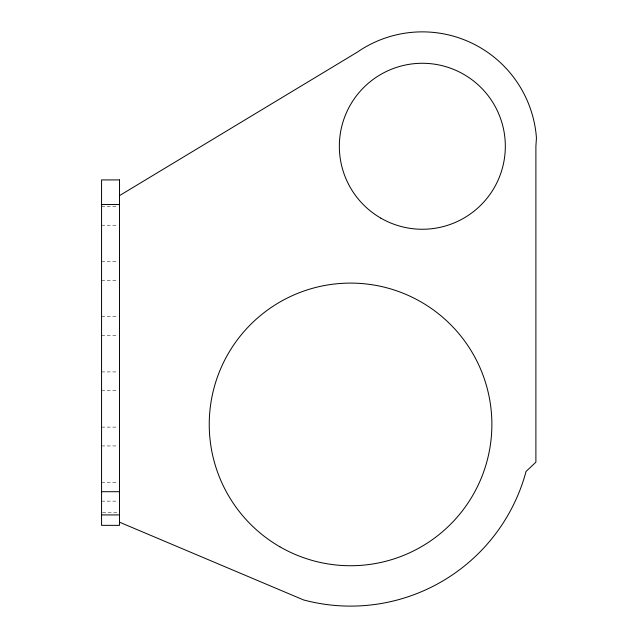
<?xml version="1.0" encoding="UTF-8"?>
<svg xmlns="http://www.w3.org/2000/svg" width="638" height="638" viewBox="0 0 638 638"><rect width="100%" height="100%" fill="white"/><g stroke="black" fill="none" stroke-linecap="round" stroke-linejoin="round"><path stroke-width="0.48" stroke-dasharray="3.19 2.39" d="M101.562 206.385L117.623 206.385M101.562 225.222L117.623 225.222M101.562 261.564L117.623 261.564M101.562 280.409L117.623 280.409M101.562 316.743L117.623 316.743M101.562 335.588L117.623 335.588M101.562 371.922L117.623 371.922M101.562 390.767L117.623 390.767M101.562 427.109L117.623 427.109M101.562 445.946L117.623 445.946M101.562 482.288L117.623 482.288M101.562 501.133L117.623 501.133M102.511 512.394L117.623 512.394"/><path stroke-width="0.96" d="M119.513 195.611L357.288 52.157A114.401 114.401 0 0 1 536.438 137.975L535.896 146.269L535.896 462.151L526.055 471.442A181.694 181.694 0 0 1 303.529 599.919L119.513 522.187M101.562 204.535L119.513 204.535M101.562 491.707L119.513 491.707M101.562 514.922L119.513 514.922M119.513 179.916L101.562 179.916L101.562 525.353L119.513 525.353L119.513 179.916M380.838 218.14A82.996 82.996 0 0 0 505.328 146.269A82.996 82.996 0 0 0 380.838 74.391A82.996 82.996 0 0 0 380.838 218.14M279.899 546.798A141.317 141.317 0 0 0 491.874 424.414A141.317 141.317 0 0 0 279.899 302.029A141.317 141.317 0 0 0 279.899 546.798"/></g></svg>
